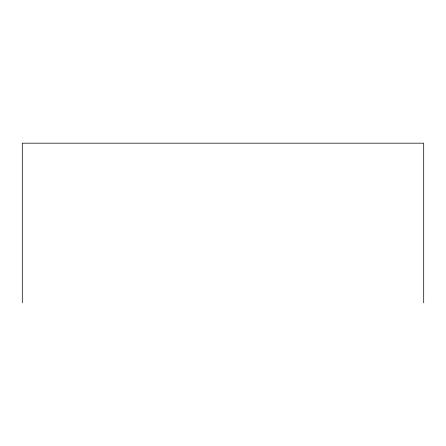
<?xml version="1.0" encoding="UTF-8"?>
<svg xmlns="http://www.w3.org/2000/svg" width="446" height="446" viewBox="0 0 446 446"><rect width="100%" height="100%" fill="white"/><g stroke="black" fill="none" stroke-linecap="round" stroke-linejoin="round"><path stroke-width="0.67" d="M423.7 302.823L423.7 143.177L22.3 143.177L22.3 302.823"/></g></svg>
